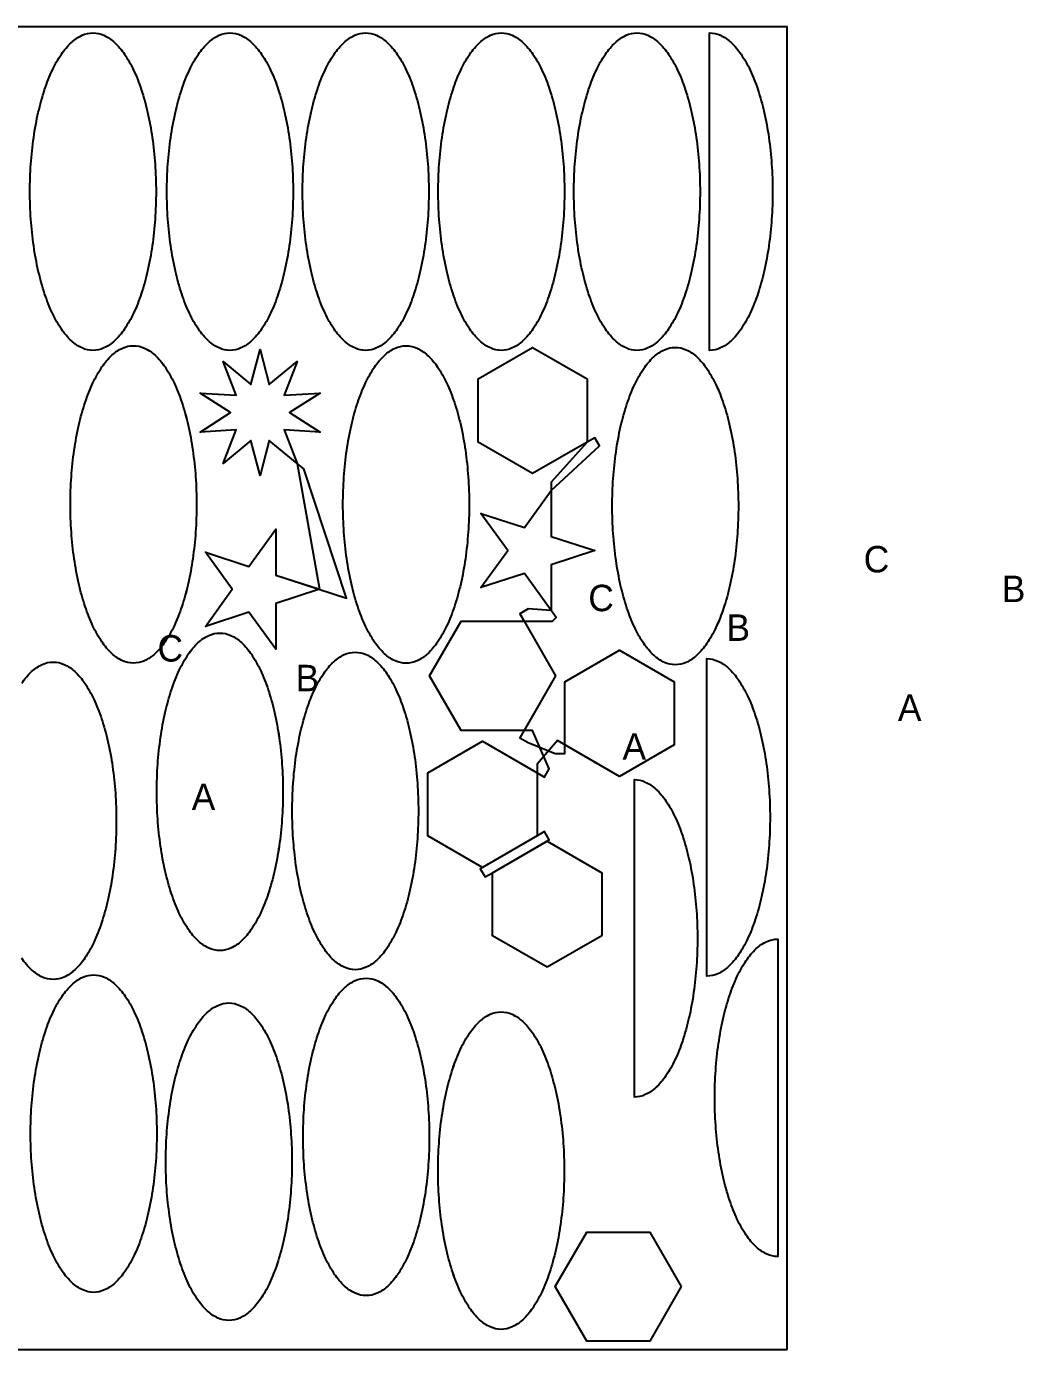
# Model space of a CAD drawing. Extents: x -245 to 3166, y 0 to 2208.
# Drawn here: x 1621 to 3166, y 0 to 2050 of the extents above; entities that cross this region are included whole.
import ezdxf

# ---------------------------------------------------------------- set-up
doc = ezdxf.new("R2010")
doc.units = 0
doc.header["$LTSCALE"] = 41
doc.styles.get("Standard").update_dxf_attribs({"font": 'txt', "height": 1})

msp = doc.modelspace()

# ---------------------------------------------------------------- linework, layer by layer
at = {"layer": 'BORDER_D0_T132.1_RK1_A0_W0_EM1'}
for points in [[(1821.96, 1794.06, -0.017435), (1820.48, 1751.35, -0.01836), (1816.07, 1709.94, -0.020393), (1808.87, 1671.09, -0.023968), (1799.09, 1635.97, -0.02994), (1787.05, 1605.66, -0.039879), (1773.09, 1581.07, -0.056346), (1757.65, 1562.95, -0.081333), (1741.19, 1551.86, -0.106579), (1724.22, 1548.12, -0.106578), (1707.25, 1551.86, -0.081333), (1690.79, 1562.95, -0.056346), (1675.35, 1581.07, -0.039879), (1661.4, 1605.66, -0.02994), (1649.35, 1635.97, -0.023968), (1639.58, 1671.09, -0.020393), (1632.38, 1709.94, -0.01836), (1627.97, 1751.35, -0.017435), (1626.48, 1794.06, -0.017435), (1627.97, 1836.77, -0.01836), (1632.38, 1878.18, -0.020393), (1639.58, 1917.03, -0.023968), (1649.35, 1952.15, -0.02994), (1661.4, 1982.46, -0.039878), (1675.35, 2007.05, -0.056346), (1690.79, 2025.17, -0.081333), (1707.25, 2036.26, -0.106579), (1724.22, 2040, -0.106579), (1741.19, 2036.26, -0.081333), (1757.65, 2025.17, -0.056346), (1773.09, 2007.05, -0.039878), (1787.05, 1982.46, -0.02994), (1799.09, 1952.15, -0.023968), (1808.87, 1917.03, -0.020393), (1816.07, 1878.18, -0.01836), (1820.48, 1836.77, -0.017435), (1821.96, 1794.06)], [(2032.82, 1751.35, -0.01836), (2028.41, 1709.94, -0.020393), (2021.21, 1671.09, -0.023968), (2011.44, 1635.97, -0.02994), (1999.39, 1605.66, -0.039879), (1985.43, 1581.07, -0.056346), (1969.99, 1562.95, -0.081333), (1953.54, 1551.86, -0.106579), (1936.56, 1548.12, -0.106578), (1919.59, 1551.86, -0.081333), (1903.14, 1562.95, -0.056346), (1887.69, 1581.07, -0.039879), (1873.74, 1605.66, -0.02994), (1861.69, 1635.97, -0.023968), (1851.92, 1671.09, -0.020393), (1844.72, 1709.94, -0.01836), (1840.31, 1751.35, -0.017435), (1838.82, 1794.06, -0.017435), (1840.31, 1836.77, -0.01836), (1844.72, 1878.18, -0.020393), (1851.92, 1917.03, -0.023968), (1861.69, 1952.15, -0.02994), (1873.74, 1982.46, -0.039878), (1887.69, 2007.05, -0.056346), (1903.14, 2025.17, -0.081333), (1919.59, 2036.26, -0.106579), (1936.56, 2040, -0.106579), (1953.54, 2036.26, -0.081333), (1969.99, 2025.17, -0.056346), (1985.43, 2007.05, -0.039878), (1999.39, 1982.46, -0.02994), (2011.44, 1952.15, -0.023968), (2021.21, 1917.03, -0.020393), (2028.41, 1878.18, -0.01836), (2032.82, 1836.77, -0.017435), (2034.3, 1794.06, -0.017435), (2032.82, 1751.35)], [(2243.03, 1751.35, -0.01836), (2238.63, 1709.94, -0.020393), (2231.43, 1671.09, -0.023968), (2221.65, 1635.97, -0.02994), (2209.61, 1605.66, -0.039879), (2195.65, 1581.07, -0.056346), (2180.21, 1562.95, -0.081333), (2163.75, 1551.86, -0.106578), (2146.78, 1548.12, -0.106578), (2129.81, 1551.86, -0.081333), (2113.35, 1562.95, -0.056347), (2097.91, 1581.07, -0.039878), (2083.95, 1605.66, -0.02994), (2071.91, 1635.97, -0.023968), (2062.14, 1671.09, -0.020393), (2054.93, 1709.94, -0.01836), (2050.52, 1751.35, -0.017435), (2049.04, 1794.06, -0.017435), (2050.52, 1836.77, -0.01836), (2054.93, 1878.18, -0.020393), (2062.14, 1917.03, -0.023968), (2071.91, 1952.15, -0.02994), (2083.95, 1982.46, -0.039878), (2097.91, 2007.05, -0.056347), (2113.35, 2025.17, -0.081333), (2129.81, 2036.26, -0.106579), (2146.78, 2040, -0.106579), (2163.75, 2036.26, -0.081333), (2180.21, 2025.17, -0.056346), (2195.65, 2007.05, -0.039878), (2209.61, 1982.46, -0.02994), (2221.65, 1952.15, -0.023968), (2231.43, 1917.03, -0.020393), (2238.63, 1878.18, -0.01836), (2243.03, 1836.77, -0.017435), (2244.52, 1794.06, -0.017435), (2243.03, 1751.35)], [(2453.23, 1751.35, -0.01836), (2448.82, 1709.94, -0.020393), (2441.62, 1671.09, -0.023968), (2431.85, 1635.97, -0.02994), (2419.8, 1605.66, -0.039878), (2405.85, 1581.07, -0.056346), (2390.41, 1562.95, -0.081333), (2373.95, 1551.86, -0.106578), (2356.98, 1548.12, -0.106578), (2340.01, 1551.86, -0.081333), (2323.55, 1562.95, -0.056346), (2308.11, 1581.07, -0.039878), (2294.15, 1605.66, -0.02994), (2282.11, 1635.97, -0.023968), (2272.33, 1671.09, -0.020393), (2265.13, 1709.94, -0.01836), (2260.72, 1751.35, -0.017435), (2259.24, 1794.06, -0.017435), (2260.72, 1836.77, -0.01836), (2265.13, 1878.18, -0.020393), (2272.33, 1917.03, -0.023968), (2282.11, 1952.15, -0.02994), (2294.15, 1982.46, -0.039878), (2308.11, 2007.05, -0.056346), (2323.55, 2025.17, -0.081333), (2340.01, 2036.26, -0.106579), (2356.98, 2040, -0.106579), (2373.95, 2036.26, -0.081333), (2390.41, 2025.17, -0.056347), (2405.85, 2007.05, -0.039878), (2419.8, 1982.46, -0.02994), (2431.85, 1952.15, -0.023968), (2441.62, 1917.03, -0.020393), (2448.82, 1878.18, -0.01836), (2453.23, 1836.77, -0.017435), (2454.72, 1794.06, -0.017435), (2453.23, 1751.35)], [(2616.02, 2007.05, -0.039878), (2629.98, 1982.46, -0.02994), (2642.03, 1952.15, -0.023968), (2651.8, 1917.03, -0.020393), (2659, 1878.18, -0.01836), (2663.41, 1836.77, -0.017435), (2664.89, 1794.06, -0.017435), (2663.41, 1751.35, -0.01836), (2659, 1709.94, -0.020393), (2651.8, 1671.09, -0.023968), (2642.03, 1635.97, -0.02994), (2629.98, 1605.66, -0.039879), (2616.02, 1581.07, -0.056346), (2600.58, 1562.95, -0.081333), (2584.13, 1551.86, -0.106578), (2567.15, 1548.12, -0.10658), (2550.18, 1551.86, -0.081332), (2533.73, 1562.95, -0.056347), (2518.28, 1581.07, -0.039879), (2504.33, 1605.66, -0.02994), (2492.28, 1635.97, -0.023968), (2482.51, 1671.09, -0.020393), (2475.31, 1709.94, -0.01836), (2470.9, 1751.35, -0.017435), (2469.41, 1794.06, -0.017435), (2470.9, 1836.77, -0.01836), (2475.31, 1878.18, -0.020393), (2482.51, 1917.03, -0.023968), (2492.28, 1952.15, -0.02994), (2504.33, 1982.46, -0.039878), (2518.28, 2007.05, -0.056347), (2533.73, 2025.17, -0.081332), (2550.18, 2036.26, -0.10658), (2567.15, 2040, -0.106579), (2584.13, 2036.26, -0.081333), (2600.58, 2025.17, -0.056346), (2616.02, 2007.05)], [(2679.58, 1548.12), (2679.58, 2040, -0.106579), (2696.55, 2036.26, -0.081333), (2713.01, 2025.17, -0.056346), (2728.45, 2007.05, -0.039878), (2742.41, 1982.46, -0.02994), (2754.46, 1952.15, -0.023968), (2764.23, 1917.03, -0.020393), (2771.43, 1878.18, -0.01836), (2775.84, 1836.77, -0.017435), (2777.32, 1794.06, -0.017435), (2775.84, 1751.35, -0.01836), (2771.43, 1709.94, -0.020393), (2764.23, 1671.09, -0.023968), (2754.46, 1635.97, -0.02994), (2742.41, 1605.66, -0.039879), (2728.45, 1581.07, -0.056346), (2713.01, 1562.95, -0.081333), (2696.55, 1551.86, -0.106578), (2679.58, 1548.12)], [(1695.17, 1393.55, -0.020393), (1702.37, 1432.4, -0.023968), (1712.14, 1467.52, -0.02994), (1724.19, 1497.83, -0.039878), (1738.14, 1522.42, -0.056346), (1753.58, 1540.54, -0.081333), (1770.04, 1551.64, -0.10658), (1787.01, 1555.37, -0.106579), (1803.99, 1551.64, -0.081333), (1820.44, 1540.54, -0.056347), (1835.88, 1522.42, -0.039878), (1849.84, 1497.83, -0.02994), (1861.89, 1467.52, -0.023968), (1871.66, 1432.4, -0.020393), (1878.86, 1393.55, -0.01836), (1883.27, 1352.14, -0.017435), (1884.75, 1309.43, -0.017435), (1883.27, 1266.73, -0.01836), (1878.86, 1225.32, -0.020393), (1871.66, 1186.46, -0.023968), (1861.89, 1151.35, -0.02994), (1849.84, 1121.03, -0.039878), (1835.88, 1096.44, -0.056347), (1820.44, 1078.32, -0.081333), (1803.99, 1067.23, -0.106578), (1787.01, 1063.49, -0.106579), (1770.04, 1067.23, -0.081333), (1753.58, 1078.32, -0.056346), (1738.14, 1096.44, -0.039878), (1724.19, 1121.03, -0.02994), (1712.14, 1151.35, -0.023968), (1702.37, 1186.46, -0.020393), (1695.17, 1225.32, -0.01836), (1690.76, 1266.73, -0.017435), (1689.27, 1309.43, -0.017435), (1690.76, 1352.14, -0.01836), (1695.17, 1393.55)], [(2272.2, 1497.65, -0.02994), (2284.25, 1467.33, -0.023968), (2294.02, 1432.22, -0.020393), (2301.22, 1393.36, -0.01836), (2305.63, 1351.95, -0.017435), (2307.11, 1309.25, -0.017435), (2305.63, 1266.54, -0.01836), (2301.22, 1225.13, -0.020393), (2294.02, 1186.28, -0.023968), (2284.25, 1151.16, -0.02994), (2272.2, 1120.84, -0.039878), (2258.24, 1096.26, -0.056346), (2242.8, 1078.14, -0.081333), (2226.35, 1067.04, -0.106578), (2209.37, 1063.31, -0.106578), (2192.4, 1067.04, -0.081333), (2175.95, 1078.14, -0.056347), (2160.5, 1096.26, -0.039878), (2146.55, 1120.84, -0.02994), (2134.5, 1151.16, -0.023968), (2124.73, 1186.28, -0.020393), (2117.53, 1225.13, -0.01836), (2113.12, 1266.54, -0.017435), (2111.63, 1309.25, -0.017435), (2113.12, 1351.95, -0.01836), (2117.53, 1393.36, -0.020393), (2124.73, 1432.22, -0.023968), (2134.5, 1467.33, -0.02994), (2146.55, 1497.65, -0.039878), (2160.5, 1522.24, -0.056347), (2175.95, 1540.35, -0.081333), (2192.4, 1551.45, -0.106579), (2209.37, 1555.19, -0.106579), (2226.35, 1551.45, -0.081333), (2242.8, 1540.35, -0.056346), (2258.24, 1522.24, -0.039878), (2272.2, 1497.65)], [(2563.71, 1118.49, -0.02994), (2551.66, 1148.8, -0.023968), (2541.89, 1183.92, -0.020393), (2534.69, 1222.77, -0.01836), (2530.28, 1264.18, -0.017435), (2528.79, 1306.89, -0.017435), (2530.28, 1349.59, -0.01836), (2534.69, 1391, -0.020393), (2541.89, 1429.86, -0.023968), (2551.66, 1464.97, -0.02994), (2563.71, 1495.29, -0.039879), (2577.66, 1519.88, -0.056346), (2593.1, 1538, -0.081333), (2609.56, 1549.09, -0.106578), (2626.53, 1552.83, -0.10658), (2643.51, 1549.09, -0.081332), (2659.96, 1538, -0.056347), (2675.4, 1519.88, -0.039879), (2689.36, 1495.29, -0.029939), (2701.41, 1464.97, -0.023968), (2711.18, 1429.86, -0.020393), (2718.38, 1391, -0.01836), (2722.79, 1349.59, -0.017435), (2724.27, 1306.89, -0.017435), (2722.79, 1264.18, -0.01836), (2718.38, 1222.77, -0.020393), (2711.18, 1183.92, -0.023968), (2701.41, 1148.8, -0.02994), (2689.36, 1118.49, -0.039879), (2675.4, 1093.9, -0.056347), (2659.96, 1075.78, -0.081332), (2643.51, 1064.68, -0.10658), (2626.53, 1060.95, -0.106579), (2609.56, 1064.68, -0.081333), (2593.1, 1075.78, -0.056346), (2577.66, 1093.9, -0.039879), (2563.71, 1118.49)], [(2017.11, 906.93, -0.017435), (2018.59, 864.22, -0.017435), (2017.11, 821.52, -0.01836), (2012.7, 780.11, -0.020393), (2005.5, 741.25, -0.023968), (1995.72, 706.14, -0.02994), (1983.68, 675.82, -0.039878), (1969.72, 651.23, -0.056346), (1954.28, 633.11, -0.081333), (1937.82, 622.02, -0.106579), (1920.85, 618.28, -0.106579), (1903.88, 622.02, -0.081333), (1887.42, 633.11, -0.056346), (1871.98, 651.23, -0.039878), (1858.03, 675.82, -0.02994), (1845.98, 706.14, -0.023968), (1836.21, 741.25, -0.020393), (1829.01, 780.11, -0.01836), (1824.6, 821.52, -0.017435), (1823.11, 864.22, -0.017435), (1824.6, 906.93, -0.01836), (1829.01, 948.34, -0.020393), (1836.21, 987.19, -0.023968), (1845.98, 1022.31, -0.02994), (1858.03, 1052.62, -0.039878), (1871.98, 1077.21, -0.056346), (1887.42, 1095.33, -0.081333), (1903.88, 1106.43, -0.106579), (1920.85, 1110.16, -0.106578), (1937.82, 1106.43, -0.081333), (1954.28, 1095.33, -0.056346), (1969.72, 1077.21, -0.039878), (1983.68, 1052.62, -0.02994), (1995.72, 1022.31, -0.023968), (2005.5, 987.19, -0.020393), (2012.7, 948.34, -0.01836), (2017.11, 906.93)], [(2067.85, 1022.92, -0.039878), (2081.81, 1047.51, -0.056346), (2097.25, 1065.63, -0.081333), (2113.71, 1076.73, -0.106578), (2130.68, 1080.46, -0.10658), (2147.65, 1076.73, -0.081332), (2164.11, 1065.63, -0.056347), (2179.55, 1047.51, -0.039878), (2193.51, 1022.92, -0.02994), (2205.55, 992.61, -0.023968), (2215.32, 957.49, -0.020393), (2222.53, 918.64, -0.01836), (2226.94, 877.23, -0.017435), (2228.42, 834.52, -0.017435), (2226.94, 791.82, -0.01836), (2222.53, 750.41, -0.020393), (2215.32, 711.55, -0.023968), (2205.55, 676.44, -0.029939), (2193.51, 646.12, -0.039878), (2179.55, 621.53, -0.056347), (2164.11, 603.41, -0.081332), (2147.65, 592.32, -0.10658), (2130.68, 588.58, -0.106579), (2113.71, 592.32, -0.081333), (2097.25, 603.41, -0.056346), (2081.81, 621.53, -0.039878), (2067.85, 646.12, -0.02994), (2055.81, 676.44, -0.023968), (2046.04, 711.55, -0.020393), (2038.83, 750.41, -0.01836), (2034.43, 791.82, -0.017435), (2032.94, 834.52, -0.017435), (2034.43, 877.23, -0.01836), (2038.83, 918.64, -0.020393), (2046.04, 957.49, -0.023968), (2055.81, 992.61, -0.02994), (2067.85, 1022.92)], [(2675.62, 578.57), (2675.62, 1070.45, -0.106579), (2692.59, 1066.71, -0.081333), (2709.04, 1055.61, -0.056347), (2724.49, 1037.5, -0.039878), (2738.44, 1012.91, -0.02994), (2750.49, 982.59, -0.023968), (2760.26, 947.48, -0.020393), (2767.46, 908.62, -0.01836), (2771.87, 867.21, -0.017435), (2773.36, 824.51, -0.017435), (2771.87, 781.8, -0.01836), (2767.46, 740.39, -0.020393), (2760.26, 701.54, -0.023968), (2750.49, 666.42, -0.02994), (2738.44, 636.1, -0.039878), (2724.49, 611.52, -0.056347), (2709.04, 593.4, -0.081333), (2692.59, 582.3, -0.106579), (2675.62, 578.57)], [(2563.13, 391.19), (2563.13, 883.07, -0.106579), (2580.1, 879.33, -0.081333), (2596.55, 868.24, -0.056347), (2612, 850.12, -0.039878), (2625.95, 825.53, -0.02994), (2638, 795.22, -0.023968), (2647.77, 760.1, -0.020393), (2654.97, 721.25, -0.01836), (2659.38, 679.84, -0.017435), (2660.87, 637.13, -0.017435), (2659.38, 594.42, -0.01836), (2654.97, 553.01, -0.020393), (2647.77, 514.16, -0.023968), (2638, 479.04, -0.02994), (2625.95, 448.73, -0.039878), (2612, 424.14, -0.056347), (2596.55, 406.02, -0.081333), (2580.1, 394.93, -0.106579), (2563.13, 391.19)], [(2710.53, 548.14, -0.02994), (2722.57, 578.45, -0.039878), (2736.53, 603.04, -0.056346), (2751.97, 621.16, -0.081333), (2768.43, 632.25, -0.106578), (2785.4, 635.99), (2785.4, 144.11, -0.106579), (2768.43, 147.85, -0.081333), (2751.97, 158.94, -0.056346), (2736.53, 177.06, -0.039878), (2722.57, 201.65, -0.029939), (2710.53, 231.96, -0.023968), (2700.75, 267.08, -0.020393), (2693.55, 305.93, -0.01836), (2689.15, 347.34, -0.017435), (2687.66, 390.05, -0.017435), (2689.15, 432.76, -0.01836), (2693.55, 474.17, -0.020393), (2700.75, 513.02, -0.023968), (2710.53, 548.14)], [(1725.31, 580.5, -0.106579), (1742.28, 576.76, -0.081333), (1758.73, 565.66, -0.056347), (1774.18, 547.55, -0.039878), (1788.13, 522.96, -0.02994), (1800.18, 492.64, -0.023968), (1809.95, 457.53, -0.020393), (1817.15, 418.67, -0.01836), (1821.56, 377.26, -0.017435), (1823.05, 334.56, -0.017435), (1821.56, 291.85, -0.01836), (1817.15, 250.44, -0.020393), (1809.95, 211.59, -0.023968), (1800.18, 176.47, -0.02994), (1788.13, 146.16, -0.039878), (1774.18, 121.57, -0.056346), (1758.73, 103.45, -0.081333), (1742.28, 92.35, -0.106579), (1725.31, 88.62, -0.106579), (1708.33, 92.35, -0.081333), (1691.88, 103.45, -0.056346), (1676.44, 121.57, -0.039878), (1662.48, 146.16, -0.02994), (1650.43, 176.47, -0.023968), (1640.66, 211.59, -0.020393), (1633.46, 250.44, -0.01836), (1629.05, 291.85, -0.017435), (1627.57, 334.56, -0.017435), (1629.05, 377.26, -0.01836), (1633.46, 418.67, -0.020393), (1640.66, 457.53, -0.023968), (1650.43, 492.64, -0.02994), (1662.48, 522.96, -0.039878), (1676.44, 547.55, -0.056346), (1691.88, 565.66, -0.081333), (1708.33, 576.76, -0.106579), (1725.31, 580.5)], [(2062.95, 206.46, -0.020393), (2055.75, 245.32, -0.01836), (2051.34, 286.73, -0.017435), (2049.86, 329.43, -0.017435), (2051.34, 372.14, -0.01836), (2055.75, 413.55, -0.020393), (2062.95, 452.4, -0.023968), (2072.73, 487.52, -0.029939), (2084.77, 517.84, -0.039878), (2098.73, 542.42, -0.056346), (2114.17, 560.54, -0.081333), (2130.63, 571.64, -0.10658), (2147.6, 575.37, -0.106578), (2164.57, 571.64, -0.081333), (2181.03, 560.54, -0.056346), (2196.47, 542.42, -0.039878), (2210.43, 517.84, -0.02994), (2222.47, 487.52, -0.023968), (2232.24, 452.4, -0.020393), (2239.45, 413.55, -0.01836), (2243.85, 372.14, -0.017435), (2245.34, 329.43, -0.017435), (2243.85, 286.73, -0.01836), (2239.45, 245.32, -0.020393), (2232.24, 206.46, -0.023968), (2222.47, 171.35, -0.02994), (2210.43, 141.03, -0.039878), (2196.47, 116.44, -0.056346), (2181.03, 98.33, -0.081333), (2164.57, 87.23, -0.106579), (2147.6, 83.49, -0.10658), (2130.63, 87.23, -0.081333), (2114.17, 98.33, -0.056346), (2098.73, 116.44, -0.039878), (2084.77, 141.03, -0.02994), (2072.73, 171.35, -0.023968), (2062.95, 206.46)], [(1838.56, 248.33, -0.017435), (1837.07, 291.04, -0.017435), (1838.56, 333.75, -0.01836), (1842.96, 375.16, -0.020393), (1850.17, 414.01, -0.023968), (1859.94, 449.13, -0.02994), (1871.98, 479.44, -0.039878), (1885.94, 504.03, -0.056347), (1901.38, 522.15, -0.081333), (1917.84, 533.24, -0.106579), (1934.81, 536.98, -0.106579), (1951.78, 533.24, -0.081333), (1968.24, 522.15, -0.056346), (1983.68, 504.03, -0.039878), (1997.64, 479.44, -0.02994), (2009.68, 449.13, -0.023968), (2019.45, 414.01, -0.020393), (2026.66, 375.16, -0.01836), (2031.06, 333.75, -0.017435), (2032.55, 291.04, -0.017435), (2031.06, 248.33, -0.01836), (2026.66, 206.92, -0.020393), (2019.45, 168.07, -0.023968), (2009.68, 132.95, -0.02994), (1997.64, 102.64, -0.039878), (1983.68, 78.05, -0.056346), (1968.24, 59.93, -0.081333), (1951.78, 48.84, -0.106579), (1934.81, 45.1, -0.106579), (1917.84, 48.84, -0.081333), (1901.38, 59.93, -0.056347), (1885.94, 78.05, -0.039878), (1871.98, 102.64, -0.02994), (1859.94, 132.95, -0.023968), (1850.17, 168.07, -0.020393), (1842.96, 206.92, -0.01836), (1838.56, 248.33)], [(2260.44, 234.52, -0.017435), (2258.96, 277.22, -0.017435), (2260.44, 319.93, -0.01836), (2264.85, 361.34, -0.020393), (2272.05, 400.19, -0.023968), (2281.82, 435.31, -0.02994), (2293.87, 465.63, -0.039878), (2307.83, 490.21, -0.056347), (2323.27, 508.33, -0.081333), (2339.73, 519.43, -0.106579), (2356.7, 523.16, -0.106579), (2373.67, 519.43, -0.081333), (2390.13, 508.33, -0.056347), (2405.57, 490.21, -0.039878), (2419.52, 465.63, -0.02994), (2431.57, 435.31, -0.023968), (2441.34, 400.19, -0.020393), (2448.54, 361.34, -0.01836), (2452.95, 319.93, -0.017435), (2454.44, 277.22, -0.017435), (2452.95, 234.52, -0.01836), (2448.54, 193.11, -0.020393), (2441.34, 154.25, -0.023968), (2431.57, 119.14, -0.02994), (2419.52, 88.82, -0.039878), (2405.57, 64.23, -0.056347), (2390.13, 46.12, -0.081333), (2373.67, 35.02, -0.106579), (2356.7, 31.28, -0.106579), (2339.73, 35.02, -0.081333), (2323.27, 46.12, -0.056347), (2307.83, 64.23, -0.039878), (2293.87, 88.82, -0.02994), (2281.82, 119.14, -0.023968), (2272.05, 154.25, -0.020393), (2264.85, 193.11, -0.01836), (2260.44, 234.52)]]:
    msp.add_lwpolyline(points, format="xyb", close=True, dxfattribs=at)
for points in [[(2007.68, 1084.99), (1965.94, 1142.44), (1898.41, 1120.5), (1940.15, 1177.95), (1898.41, 1235.4), (1965.94, 1213.45), (2007.68, 1270.91), (2007.68, 1199.89), (2117.16, 1164.32), (2050.87, 1364.34), (2040.64, 1372.73), (1997.35, 1408.24), (1983.19, 1354.06), (1969.04, 1408.24), (1925.74, 1372.73), (1946.14, 1424.88), (1890.24, 1421.6), (1937.39, 1451.8), (1890.24, 1482.01), (1946.14, 1478.72), (1925.74, 1530.88), (1969.04, 1495.36), (1983.19, 1549.54), (1997.35, 1495.36), (2040.64, 1530.88), (2020.25, 1478.72), (2076.15, 1482.01), (2028.99, 1451.8), (2076.15, 1421.6)], [(2320.88, 1503.87), (2405.53, 1552.74), (2490.17, 1503.87), (2490.17, 1406.13), (2434.41, 1344.18), (2434.41, 1259.94), (2501.94, 1237.99), (2434.41, 1216.05), (2434.41, 1145.04), (2398.41, 1147.48), (2385.68, 1140.13), (2392.29, 1128.67), (2441.16, 1044.03), (2385.68, 947.92), (2398.41, 940.57), (2440.62, 923.58), (2455.32, 923.58), (2455.32, 1034.55), (2539.97, 1083.42), (2624.61, 1034.55), (2624.61, 936.81), (2539.97, 887.94), (2443.87, 943.43), (2412.41, 906.77), (2412.41, 795.8), (2324.41, 744.99), (2331.76, 732.26), (2343.22, 738.87), (2427.86, 787.74), (2512.5, 738.87), (2512.5, 641.13), (2427.86, 592.26)], [(2427.86, 592.26), (2343.22, 641.13), (2343.22, 738.87), (2431.22, 789.68), (2423.87, 802.41), (2412.41, 795.8), (2327.76, 746.93), (2243.12, 795.8), (2243.12, 893.54), (2327.76, 942.41), (2412.41, 893.54), (2423.87, 886.92), (2431.22, 899.65), (2405.52, 959.38), (2294.55, 959.38), (2245.68, 1044.03), (2294.55, 1128.67), (2436.39, 1128.67), (2442.18, 1134.34), (2434.41, 1145.04), (2392.67, 1202.49), (2325.13, 1180.55), (2366.87, 1237.99), (2325.13, 1295.44), (2392.67, 1273.5), (2434.41, 1330.95), (2508.98, 1400.01), (2501.63, 1412.74), (2490.17, 1406.13), (2405.53, 1357.26), (2320.88, 1406.13), (2320.88, 1503.87)], [(2076.15, 1421.6), (2020.25, 1424.88), (2040.64, 1372.73), (2075.22, 1177.95), (2007.68, 1156.01), (2007.68, 1084.99)], [(2635.87, 97.47), (2587, 12.82), (2489.26, 12.82), (2440.39, 97.47), (2489.26, 182.11)], [(2489.26, 182.11), (2587, 182.11), (2635.87, 97.47)]]:
    msp.add_lwpolyline(points, dxfattribs=at)
msp.add_lwpolyline([(1613.8, 1032.3, -0.056346), (1629.24, 1050.42, -0.081333), (1645.69, 1061.52, -0.106579), (1662.67, 1065.25, -0.106579), (1679.64, 1061.52, -0.081333), (1696.1, 1050.42, -0.056346), (1711.54, 1032.3, -0.039878), (1725.49, 1007.71, -0.02994), (1737.54, 977.4, -0.023968), (1747.31, 942.28, -0.020393), (1754.51, 903.43, -0.01836), (1758.92, 862.02, -0.017435), (1760.41, 819.31), (1760.41, 819.31, -0.017435), (1758.92, 776.6, -0.01836), (1754.51, 735.2, -0.020393), (1747.31, 696.34, -0.023968), (1737.54, 661.22, -0.02994), (1725.49, 630.91, -0.039878), (1711.54, 606.32, -0.056346), (1696.1, 588.2, -0.081332), (1679.64, 577.11, -0.106579), (1662.67, 573.37, -0.106579), (1645.69, 577.11, -0.081332), (1629.24, 588.2, -0.056346), (1613.8, 606.32, -0.039878)], format="xyb", dxfattribs=at)
at = {"layer": 'BORDER_D0_T132_RK1_A0_W0_EM1_RI1_ID0001'}
msp.add_lwpolyline([(1983.2, 1354.07), (1969.04, 1408.24), (1925.75, 1372.74), (1946.14, 1424.88), (1890.24, 1421.6), (1937.4, 1451.81), (1890.24, 1482), (1946.14, 1478.73), (1925.75, 1530.87), (1969.04, 1495.36), (1983.2, 1549.55), (1997.35, 1495.36), (2040.65, 1530.87), (2020.25, 1478.73), (2076.15, 1482), (2029, 1451.81), (2076.15, 1421.6), (2020.25, 1424.88), (2040.65, 1372.74), (1997.35, 1408.24), (1983.2, 1354.07)], close=True, dxfattribs=at)
at = {"layer": 'BORDER_D0_T132_RK1_A0_W0_EM1_RI1_ID0007'}
for points in [[(2501.94, 1238), (2434.41, 1216.05), (2434.41, 1145.04), (2392.67, 1202.49), (2325.13, 1180.55), (2366.87, 1238), (2325.13, 1295.45), (2392.67, 1273.5), (2434.41, 1330.95), (2434.41, 1259.94), (2501.94, 1238)], [(2075.22, 1177.95), (2007.69, 1156), (2007.69, 1084.99), (1965.95, 1142.44), (1898.41, 1120.5), (1940.15, 1177.95), (1898.41, 1235.4), (1965.95, 1213.45), (2007.69, 1270.9), (2007.69, 1199.89), (2075.22, 1177.95)]]:
    msp.add_lwpolyline(points, close=True, dxfattribs=at)
at = {"layer": 'BORDER_D0_T132_RK1_A0_W0_EM1_RI1_ID0018'}
for points in [[(1724.22, 2040, -0.106572), (1741.19, 2036.26, -0.08133), (1757.65, 2025.17, -0.056348), (1773.09, 2007.05, -0.039883), (1787.05, 1982.46, -0.029934), (1799.09, 1952.15, -0.02397), (1808.86, 1917.03, -0.020392), (1816.07, 1878.18, -0.01836), (1820.47, 1836.77, -0.017437), (1821.96, 1794.06, -0.017437), (1820.47, 1751.35, -0.01836), (1816.07, 1709.94, -0.020392), (1808.86, 1671.09, -0.02397), (1799.09, 1635.97, -0.029934), (1787.05, 1605.66, -0.039883), (1773.09, 1581.07, -0.056348), (1757.65, 1562.95, -0.08133), (1741.19, 1551.86, -0.106572), (1724.22, 1548.12, -0.106572), (1707.25, 1551.86, -0.081329), (1690.79, 1562.95, -0.056349), (1675.35, 1581.07, -0.039882), (1661.39, 1605.66, -0.029934), (1649.35, 1635.97, -0.02397), (1639.58, 1671.09, -0.020392), (1632.37, 1709.94, -0.01836), (1627.97, 1751.35, -0.017437), (1626.48, 1794.06, -0.017436), (1627.97, 1836.77, -0.01836), (1632.37, 1878.18, -0.020392), (1639.58, 1917.03, -0.02397), (1649.35, 1952.15, -0.029934), (1661.39, 1982.46, -0.039882), (1675.35, 2007.05, -0.056348), (1690.79, 2025.17, -0.081329), (1707.25, 2036.26, -0.106572), (1724.22, 2040)], [(1936.56, 2040, -0.106572), (1953.53, 2036.26, -0.08133), (1969.99, 2025.17, -0.056348), (1985.43, 2007.05, -0.039882), (1999.39, 1982.46, -0.029934), (2011.43, 1952.15, -0.02397), (2021.2, 1917.03, -0.020392), (2028.41, 1878.18, -0.01836), (2032.81, 1836.77, -0.017437), (2034.3, 1794.06, -0.017437), (2032.81, 1751.35, -0.01836), (2028.41, 1709.94, -0.020392), (2021.2, 1671.09, -0.02397), (2011.43, 1635.97, -0.029934), (1999.39, 1605.66, -0.039882), (1985.43, 1581.07, -0.056348), (1969.99, 1562.95, -0.08133), (1953.53, 1551.86, -0.106572), (1936.56, 1548.12, -0.106572), (1919.59, 1551.86, -0.08133), (1903.13, 1562.95, -0.056348), (1887.69, 1581.07, -0.039882), (1873.73, 1605.66, -0.029934), (1861.69, 1635.97, -0.02397), (1851.92, 1671.09, -0.020392), (1844.71, 1709.94, -0.01836), (1840.31, 1751.35, -0.017437), (1838.82, 1794.06, -0.017436), (1840.31, 1836.77, -0.01836), (1844.71, 1878.18, -0.020392), (1851.92, 1917.03, -0.02397), (1861.69, 1952.15, -0.029934), (1873.73, 1982.46, -0.039882), (1887.69, 2007.05, -0.056348), (1903.13, 2025.17, -0.08133), (1919.59, 2036.26, -0.106572), (1936.56, 2040)], [(2146.78, 2040, -0.106572), (2163.75, 2036.26, -0.081329), (2180.21, 2025.17, -0.056349), (2195.65, 2007.05, -0.039882), (2209.61, 1982.46, -0.029934), (2221.65, 1952.15, -0.02397), (2231.42, 1917.03, -0.020392), (2238.63, 1878.18, -0.01836), (2243.03, 1836.77, -0.017437), (2244.52, 1794.06, -0.017437), (2243.03, 1751.35, -0.01836), (2238.63, 1709.94, -0.020392), (2231.42, 1671.09, -0.02397), (2221.65, 1635.97, -0.029934), (2209.61, 1605.66, -0.039882), (2195.65, 1581.07, -0.056349), (2180.21, 1562.95, -0.081329), (2163.75, 1551.86, -0.106572), (2146.78, 1548.12, -0.106572), (2129.81, 1551.86, -0.081329), (2113.35, 1562.95, -0.056348), (2097.91, 1581.07, -0.039883), (2083.95, 1605.66, -0.029934), (2071.91, 1635.97, -0.02397), (2062.14, 1671.09, -0.020392), (2054.93, 1709.94, -0.01836), (2050.53, 1751.35, -0.017437), (2049.04, 1794.06, -0.017436), (2050.53, 1836.77, -0.01836), (2054.93, 1878.18, -0.020392), (2062.14, 1917.03, -0.02397), (2071.91, 1952.15, -0.029934), (2083.95, 1982.46, -0.039883), (2097.91, 2007.05, -0.056348), (2113.35, 2025.17, -0.081329), (2129.81, 2036.26, -0.106572), (2146.78, 2040)], [(2356.98, 2040, -0.106572), (2373.95, 2036.26, -0.081329), (2390.41, 2025.17, -0.056348), (2405.85, 2007.05, -0.039882), (2419.81, 1982.46, -0.029934), (2431.85, 1952.15, -0.02397), (2441.62, 1917.03, -0.020392), (2448.83, 1878.18, -0.01836), (2453.23, 1836.77, -0.017437), (2454.72, 1794.06, -0.017437), (2453.23, 1751.35, -0.01836), (2448.83, 1709.94, -0.020392), (2441.62, 1671.09, -0.02397), (2431.85, 1635.97, -0.029934), (2419.81, 1605.66, -0.039882), (2405.85, 1581.07, -0.056349), (2390.41, 1562.95, -0.081329), (2373.95, 1551.86, -0.106572), (2356.98, 1548.12, -0.106572), (2340.01, 1551.86, -0.081329), (2323.55, 1562.95, -0.056348), (2308.11, 1581.07, -0.039883), (2294.15, 1605.66, -0.029934), (2282.11, 1635.97, -0.02397), (2272.34, 1671.09, -0.020392), (2265.13, 1709.94, -0.01836), (2260.73, 1751.35, -0.017437), (2259.24, 1794.06, -0.017436), (2260.73, 1836.77, -0.01836), (2265.13, 1878.18, -0.020392), (2272.34, 1917.03, -0.02397), (2282.11, 1952.15, -0.029934), (2294.15, 1982.46, -0.039883), (2308.11, 2007.05, -0.056348), (2323.55, 2025.17, -0.081329), (2340.01, 2036.26, -0.106572), (2356.98, 2040)], [(2567.15, 2040, -0.106572), (2584.12, 2036.26, -0.081329), (2600.58, 2025.17, -0.056348), (2616.02, 2007.05, -0.039882), (2629.98, 1982.46, -0.029934), (2642.02, 1952.15, -0.02397), (2651.79, 1917.03, -0.020392), (2659, 1878.18, -0.01836), (2663.4, 1836.77, -0.017437), (2664.89, 1794.06, -0.017437), (2663.4, 1751.35, -0.01836), (2659, 1709.94, -0.020392), (2651.79, 1671.09, -0.02397), (2642.02, 1635.97, -0.029934), (2629.98, 1605.66, -0.039882), (2616.02, 1581.07, -0.056349), (2600.58, 1562.95, -0.081329), (2584.12, 1551.86, -0.106572), (2567.15, 1548.12, -0.106572), (2550.18, 1551.86, -0.081329), (2533.72, 1562.95, -0.056348), (2518.28, 1581.07, -0.039883), (2504.32, 1605.66, -0.029934), (2492.28, 1635.97, -0.02397), (2482.51, 1671.09, -0.020392), (2475.3, 1709.94, -0.01836), (2470.9, 1751.35, -0.017437), (2469.41, 1794.06, -0.017436), (2470.9, 1836.77, -0.01836), (2475.3, 1878.18, -0.020392), (2482.51, 1917.03, -0.02397), (2492.28, 1952.15, -0.029934), (2504.32, 1982.46, -0.039883), (2518.28, 2007.05, -0.056348), (2533.72, 2025.17, -0.081329), (2550.18, 2036.26, -0.106572), (2567.15, 2040)], [(1787.01, 1555.37, -0.106572), (1803.98, 1551.63, -0.081329), (1820.44, 1540.54, -0.056349), (1835.88, 1522.42, -0.039882), (1849.84, 1497.83, -0.029934), (1861.88, 1467.52, -0.02397), (1871.65, 1432.4, -0.020392), (1878.86, 1393.55, -0.01836), (1883.26, 1352.14, -0.017437), (1884.75, 1309.43, -0.017437), (1883.26, 1266.72, -0.01836), (1878.86, 1225.31, -0.020392), (1871.65, 1186.46, -0.02397), (1861.88, 1151.34, -0.029934), (1849.84, 1121.03, -0.039883), (1835.88, 1096.44, -0.056348), (1820.44, 1078.32, -0.08133), (1803.98, 1067.23, -0.106572), (1787.01, 1063.49, -0.106572), (1770.04, 1067.23, -0.081329), (1753.58, 1078.32, -0.056349), (1738.14, 1096.44, -0.039882), (1724.18, 1121.03, -0.029934), (1712.14, 1151.34, -0.02397), (1702.37, 1186.46, -0.020392), (1695.16, 1225.31, -0.01836), (1690.76, 1266.72, -0.017436), (1689.27, 1309.43, -0.017437), (1690.76, 1352.14, -0.01836), (1695.16, 1393.55, -0.020392), (1702.37, 1432.4, -0.02397), (1712.14, 1467.52, -0.029934), (1724.18, 1497.83, -0.039882), (1738.14, 1522.42, -0.056349), (1753.58, 1540.54, -0.081329), (1770.04, 1551.63, -0.106572), (1787.01, 1555.37)], [(2209.37, 1555.19, -0.106572), (2226.34, 1551.45, -0.081329), (2242.8, 1540.36, -0.056349), (2258.24, 1522.24, -0.039882), (2272.2, 1497.65, -0.029934), (2284.24, 1467.34, -0.02397), (2294.01, 1432.22, -0.020392), (2301.22, 1393.37, -0.01836), (2305.62, 1351.96, -0.017437), (2307.11, 1309.25, -0.017437), (2305.62, 1266.54, -0.01836), (2301.22, 1225.13, -0.020392), (2294.01, 1186.28, -0.02397), (2284.24, 1151.16, -0.029934), (2272.2, 1120.85, -0.039882), (2258.24, 1096.26, -0.056349), (2242.8, 1078.14, -0.081329), (2226.34, 1067.05, -0.106572), (2209.37, 1063.31, -0.106572), (2192.4, 1067.05, -0.081329), (2175.94, 1078.14, -0.056348), (2160.5, 1096.26, -0.039883), (2146.54, 1120.85, -0.029934), (2134.5, 1151.16, -0.02397), (2124.73, 1186.28, -0.020392), (2117.52, 1225.13, -0.01836), (2113.12, 1266.54, -0.017436), (2111.63, 1309.25, -0.017437), (2113.12, 1351.96, -0.01836), (2117.52, 1393.37, -0.020392), (2124.73, 1432.22, -0.02397), (2134.5, 1467.34, -0.029934), (2146.54, 1497.65, -0.039882), (2160.5, 1522.24, -0.056349), (2175.94, 1540.36, -0.081329), (2192.4, 1551.45, -0.106572), (2209.37, 1555.19)], [(2626.53, 1552.83, -0.106572), (2643.5, 1549.09, -0.081329), (2659.96, 1538, -0.056349), (2675.4, 1519.88, -0.039882), (2689.36, 1495.29, -0.029934), (2701.4, 1464.98, -0.02397), (2711.17, 1429.86, -0.020392), (2718.38, 1391.01, -0.01836), (2722.78, 1349.6, -0.017437), (2724.27, 1306.89, -0.017437), (2722.78, 1264.18, -0.01836), (2718.38, 1222.77, -0.020392), (2711.17, 1183.92, -0.02397), (2701.4, 1148.8, -0.029934), (2689.36, 1118.49, -0.039882), (2675.4, 1093.9, -0.056349), (2659.96, 1075.78, -0.081329), (2643.5, 1064.69, -0.106572), (2626.53, 1060.95, -0.106572), (2609.56, 1064.69, -0.081329), (2593.1, 1075.78, -0.056348), (2577.66, 1093.9, -0.039883), (2563.7, 1118.49, -0.029934), (2551.66, 1148.8, -0.02397), (2541.89, 1183.92, -0.020392), (2534.68, 1222.77, -0.01836), (2530.28, 1264.18, -0.017436), (2528.79, 1306.89, -0.017437), (2530.28, 1349.6, -0.01836), (2534.68, 1391.01, -0.020392), (2541.89, 1429.86, -0.02397), (2551.66, 1464.98, -0.029934), (2563.7, 1495.29, -0.039882), (2577.66, 1519.88, -0.056349), (2593.1, 1538, -0.081329), (2609.56, 1549.09, -0.106572), (2626.53, 1552.83)], [(1920.85, 1110.16, -0.106572), (1937.82, 1106.42, -0.081329), (1954.28, 1095.33, -0.056349), (1969.72, 1077.21, -0.039882), (1983.68, 1052.62, -0.029934), (1995.72, 1022.31, -0.02397), (2005.49, 987.19, -0.020392), (2012.7, 948.34, -0.01836), (2017.1, 906.93, -0.017437), (2018.59, 864.22, -0.017437), (2017.1, 821.51, -0.01836), (2012.7, 780.1, -0.020392), (2005.49, 741.25, -0.02397), (1995.72, 706.13, -0.029934), (1983.68, 675.82, -0.039882), (1969.72, 651.23, -0.056348), (1954.28, 633.11, -0.08133), (1937.82, 622.02, -0.106572), (1920.85, 618.28, -0.106572), (1903.88, 622.02, -0.08133), (1887.42, 633.11, -0.056348), (1871.98, 651.23, -0.039882), (1858.02, 675.82, -0.029934), (1845.98, 706.13, -0.02397), (1836.21, 741.25, -0.020392), (1829, 780.1, -0.01836), (1824.6, 821.51, -0.017437), (1823.11, 864.22, -0.017437), (1824.6, 906.93, -0.01836), (1829, 948.34, -0.020392), (1836.21, 987.19, -0.02397), (1845.98, 1022.31, -0.029934), (1858.02, 1052.62, -0.039882), (1871.98, 1077.21, -0.056349), (1887.42, 1095.33, -0.081329), (1903.88, 1106.42, -0.106572), (1920.85, 1110.16)], [(2130.68, 1080.46, -0.106572), (2147.65, 1076.72, -0.081329), (2164.11, 1065.63, -0.056349), (2179.55, 1047.51, -0.039882), (2193.51, 1022.92, -0.029934), (2205.55, 992.61, -0.02397), (2215.32, 957.49, -0.020392), (2222.53, 918.64, -0.01836), (2226.93, 877.23, -0.017437), (2228.42, 834.52, -0.017437), (2226.93, 791.81, -0.01836), (2222.53, 750.4, -0.020392), (2215.32, 711.55, -0.02397), (2205.55, 676.43, -0.029934), (2193.51, 646.12, -0.039882), (2179.55, 621.53, -0.056349), (2164.11, 603.41, -0.081329), (2147.65, 592.32, -0.106572), (2130.68, 588.58, -0.106572), (2113.71, 592.32, -0.081329), (2097.25, 603.41, -0.056348), (2081.81, 621.53, -0.039882), (2067.85, 646.12, -0.029934), (2055.81, 676.43, -0.02397), (2046.04, 711.55, -0.020392), (2038.83, 750.4, -0.01836), (2034.43, 791.81, -0.017436), (2032.94, 834.52, -0.017437), (2034.43, 877.23, -0.01836), (2038.83, 918.64, -0.020392), (2046.04, 957.49, -0.02397), (2055.81, 992.61, -0.029934), (2067.85, 1022.92, -0.039882), (2081.81, 1047.51, -0.056348), (2097.25, 1065.63, -0.081329), (2113.71, 1076.72, -0.106572), (2130.68, 1080.46)], [(1725.31, 580.5, -0.106572), (1742.28, 576.76, -0.08133), (1758.74, 565.67, -0.056348), (1774.18, 547.55, -0.039882), (1788.14, 522.96, -0.029934), (1800.18, 492.65, -0.02397), (1809.95, 457.53, -0.020392), (1817.16, 418.68, -0.01836), (1821.56, 377.27, -0.017437), (1823.05, 334.56, -0.017437), (1821.56, 291.85, -0.01836), (1817.16, 250.44, -0.020392), (1809.95, 211.59, -0.02397), (1800.18, 176.47, -0.029934), (1788.14, 146.16, -0.039882), (1774.18, 121.57, -0.056348), (1758.74, 103.45, -0.08133), (1742.28, 92.36, -0.106572), (1725.31, 88.62, -0.106572), (1708.34, 92.36, -0.08133), (1691.88, 103.45, -0.056348), (1676.44, 121.57, -0.039882), (1662.48, 146.16, -0.029934), (1650.44, 176.47, -0.02397), (1640.67, 211.59, -0.020392), (1633.46, 250.44, -0.01836), (1629.06, 291.85, -0.017436), (1627.57, 334.56, -0.017437), (1629.06, 377.27, -0.01836), (1633.46, 418.68, -0.020392), (1640.67, 457.53, -0.02397), (1650.44, 492.65, -0.029934), (1662.48, 522.96, -0.039882), (1676.44, 547.55, -0.056348), (1691.88, 565.67, -0.08133), (1708.34, 576.76, -0.106572), (1725.31, 580.5)], [(2147.6, 575.37, -0.106572), (2164.57, 571.63, -0.081329), (2181.03, 560.54, -0.056349), (2196.47, 542.42, -0.039882), (2210.43, 517.83, -0.029934), (2222.47, 487.52, -0.02397), (2232.24, 452.4, -0.020392), (2239.45, 413.55, -0.01836), (2243.85, 372.14, -0.017437), (2245.34, 329.43, -0.017437), (2243.85, 286.72, -0.01836), (2239.45, 245.31, -0.020392), (2232.24, 206.46, -0.02397), (2222.47, 171.34, -0.029934), (2210.43, 141.03, -0.039882), (2196.47, 116.44, -0.056349), (2181.03, 98.32, -0.081329), (2164.57, 87.23, -0.106572), (2147.6, 83.49, -0.106572), (2130.63, 87.23, -0.081329), (2114.17, 98.32, -0.056348), (2098.73, 116.44, -0.039883), (2084.77, 141.03, -0.029934), (2072.73, 171.34, -0.02397), (2062.96, 206.46, -0.020392), (2055.75, 245.31, -0.01836), (2051.35, 286.72, -0.017436), (2049.86, 329.43, -0.017437), (2051.35, 372.14, -0.01836), (2055.75, 413.55, -0.020392), (2062.96, 452.4, -0.02397), (2072.73, 487.52, -0.029934), (2084.77, 517.83, -0.039883), (2098.73, 542.42, -0.056348), (2114.17, 560.54, -0.081329), (2130.63, 571.63, -0.106572), (2147.6, 575.37)], [(1934.81, 536.98, -0.106572), (1951.78, 533.24, -0.08133), (1968.24, 522.15, -0.056348), (1983.68, 504.03, -0.039882), (1997.64, 479.44, -0.029934), (2009.68, 449.13, -0.02397), (2019.45, 414.01, -0.020392), (2026.66, 375.16, -0.01836), (2031.06, 333.75, -0.017437), (2032.55, 291.04, -0.017437), (2031.06, 248.33, -0.01836), (2026.66, 206.92, -0.020392), (2019.45, 168.07, -0.02397), (2009.68, 132.95, -0.029934), (1997.64, 102.64, -0.039882), (1983.68, 78.05, -0.056348), (1968.24, 59.93, -0.08133), (1951.78, 48.84, -0.106572), (1934.81, 45.1, -0.106572), (1917.84, 48.84, -0.08133), (1901.38, 59.93, -0.056348), (1885.94, 78.05, -0.039882), (1871.98, 102.64, -0.029934), (1859.94, 132.95, -0.02397), (1850.17, 168.07, -0.020392), (1842.96, 206.92, -0.01836), (1838.56, 248.33, -0.017436), (1837.07, 291.04, -0.017437), (1838.56, 333.75, -0.01836), (1842.96, 375.16, -0.020392), (1850.17, 414.01, -0.02397), (1859.94, 449.13, -0.029934), (1871.98, 479.44, -0.039882), (1885.94, 504.03, -0.056348), (1901.38, 522.15, -0.08133), (1917.84, 533.24, -0.106572), (1934.81, 536.98)], [(2356.7, 523.16, -0.106572), (2373.67, 519.42, -0.081329), (2390.13, 508.33, -0.056349), (2405.57, 490.21, -0.039882), (2419.53, 465.62, -0.029934), (2431.57, 435.31, -0.02397), (2441.34, 400.19, -0.020392), (2448.55, 361.34, -0.01836), (2452.95, 319.93, -0.017437), (2454.44, 277.22, -0.017437), (2452.95, 234.51, -0.01836), (2448.55, 193.1, -0.020392), (2441.34, 154.25, -0.02397), (2431.57, 119.13, -0.029934), (2419.53, 88.82, -0.039882), (2405.57, 64.23, -0.056349), (2390.13, 46.11, -0.081329), (2373.67, 35.02, -0.106572), (2356.7, 31.28, -0.106572), (2339.73, 35.02, -0.081329), (2323.27, 46.11, -0.056348), (2307.83, 64.23, -0.039883), (2293.87, 88.82, -0.029934), (2281.83, 119.13, -0.02397), (2272.06, 154.25, -0.020392), (2264.85, 193.1, -0.01836), (2260.45, 234.51, -0.017436), (2258.96, 277.22, -0.017437), (2260.45, 319.93, -0.01836), (2264.85, 361.34, -0.020392), (2272.06, 400.19, -0.02397), (2281.83, 435.31, -0.029934), (2293.87, 465.62, -0.039883), (2307.83, 490.21, -0.056348), (2323.27, 508.33, -0.081329), (2339.73, 519.42, -0.106572), (2356.7, 523.16)]]:
    msp.add_lwpolyline(points, format="xyb", close=True, dxfattribs=at)
msp.add_lwpolyline([(1613.8, 1032.3, -0.056348), (1629.24, 1050.42, -0.08133), (1645.7, 1061.51, -0.106572), (1662.67, 1065.25), (1662.67, 1065.25, -0.106572), (1679.64, 1061.51, -0.08133), (1696.1, 1050.42, -0.056348), (1711.54, 1032.3, -0.039882), (1725.5, 1007.71, -0.029934), (1737.54, 977.4, -0.02397), (1747.31, 942.28, -0.020392), (1754.52, 903.43, -0.01836), (1758.92, 862.02, -0.017437), (1760.41, 819.31, -0.017437), (1758.92, 776.6, -0.01836), (1754.52, 735.19, -0.020392), (1747.31, 696.34, -0.02397), (1737.54, 661.22, -0.029934), (1725.5, 630.91, -0.039882), (1711.54, 606.32, -0.056348), (1696.1, 588.2, -0.08133), (1679.64, 577.11, -0.106572), (1662.67, 573.37, -0.106572), (1645.7, 577.11, -0.08133), (1629.24, 588.2, -0.056348), (1613.8, 606.32, -0.039882)], format="xyb", dxfattribs=at)
at = {"layer": 'BORDER_D0_T132_RK1_A0_W0_EM1_RI1_ID0020'}
for points in [[(2679.58, 1794.06), (2679.58, 2040, -0.106572), (2696.55, 2036.26, -0.081329), (2713.01, 2025.17, -0.056348), (2728.45, 2007.05, -0.039882), (2742.41, 1982.46, -0.029934), (2754.45, 1952.15, -0.02397), (2764.22, 1917.03, -0.020392), (2771.43, 1878.18, -0.01836), (2775.83, 1836.77, -0.017437), (2777.32, 1794.06, -0.017437), (2775.83, 1751.35, -0.01836), (2771.43, 1709.94, -0.020392), (2764.22, 1671.09, -0.02397), (2754.45, 1635.97, -0.029934), (2742.41, 1605.66, -0.039882), (2728.45, 1581.07, -0.056349), (2713.01, 1562.95, -0.081329), (2696.55, 1551.86, -0.106572), (2679.58, 1548.12), (2679.58, 1794.06)], [(2675.62, 824.51), (2675.62, 1070.45, -0.106572), (2692.59, 1066.71, -0.081329), (2709.05, 1055.62, -0.056349), (2724.49, 1037.5, -0.039882), (2738.45, 1012.91, -0.029934), (2750.49, 982.6, -0.02397), (2760.26, 947.48, -0.020392), (2767.47, 908.63, -0.01836), (2771.87, 867.22, -0.017437), (2773.36, 824.51, -0.017437), (2771.87, 781.8, -0.01836), (2767.47, 740.39, -0.020392), (2760.26, 701.54, -0.02397), (2750.49, 666.42, -0.029934), (2738.45, 636.11, -0.039882), (2724.49, 611.52, -0.056349), (2709.05, 593.4, -0.081329), (2692.59, 582.31, -0.106572), (2675.62, 578.57), (2675.62, 824.51)], [(2563.13, 637.13), (2563.13, 883.07, -0.106572), (2580.1, 879.33, -0.081329), (2596.56, 868.24, -0.056349), (2612, 850.12, -0.039882), (2625.96, 825.53, -0.029934), (2638, 795.22, -0.02397), (2647.77, 760.1, -0.020392), (2654.98, 721.25, -0.01836), (2659.38, 679.84, -0.017437), (2660.87, 637.13, -0.017437), (2659.38, 594.42, -0.01836), (2654.98, 553.01, -0.020392), (2647.77, 514.16, -0.02397), (2638, 479.04, -0.029934), (2625.96, 448.73, -0.039882), (2612, 424.14, -0.056349), (2596.56, 406.02, -0.081329), (2580.1, 394.93, -0.106572), (2563.13, 391.19), (2563.13, 637.13)], [(2785.4, 390.05), (2785.4, 144.11, -0.106572), (2768.43, 147.85, -0.081329), (2751.97, 158.94, -0.056348), (2736.53, 177.06, -0.039883), (2722.57, 201.65, -0.029934), (2710.53, 231.96, -0.02397), (2700.76, 267.08, -0.020392), (2693.55, 305.93, -0.01836), (2689.15, 347.34, -0.017436), (2687.66, 390.05, -0.017437), (2689.15, 432.76, -0.01836), (2693.55, 474.17, -0.020392), (2700.76, 513.02, -0.02397), (2710.53, 548.14, -0.029934), (2722.57, 578.45, -0.039883), (2736.53, 603.04, -0.056348), (2751.97, 621.16, -0.081329), (2768.43, 632.25, -0.106572), (2785.4, 635.99), (2785.4, 390.05)]]:
    msp.add_lwpolyline(points, format="xyb", close=True, dxfattribs=at)
at = {"layer": 'BORDER_D0_T132_RK1_A0_W0_EM1_RI1_ID0023'}
for points in [[(2405.53, 1357.25), (2320.89, 1406.12), (2320.89, 1503.86), (2405.53, 1552.73), (2490.17, 1503.86), (2490.17, 1406.12), (2405.53, 1357.25)], [(2441.16, 1044.02), (2392.29, 959.38), (2294.55, 959.38), (2245.68, 1044.02), (2294.55, 1128.67), (2392.29, 1128.67), (2441.16, 1044.02)], [(2539.97, 887.94), (2455.33, 936.81), (2455.33, 1034.55), (2539.97, 1083.42), (2624.61, 1034.55), (2624.61, 936.81), (2539.97, 887.94)], [(2327.76, 746.92), (2243.12, 795.79), (2243.12, 893.53), (2327.76, 942.4), (2412.4, 893.53), (2412.4, 795.79), (2327.76, 746.92)], [(2427.86, 592.25), (2343.22, 641.12), (2343.22, 738.86), (2427.86, 787.73), (2512.5, 738.86), (2512.5, 641.12), (2427.86, 592.25)], [(2635.87, 97.46), (2587, 12.82), (2489.26, 12.82), (2440.39, 97.46), (2489.26, 182.11), (2587, 182.11), (2635.87, 97.46)]]:
    msp.add_lwpolyline(points, close=True, dxfattribs=at)
at = {"layer": 'FRAME_Z18', "linetype": 'CONTINUOUS'}
for p, q in [((0, 2050), (2800, 2050)), ((2800, 0), (2800, 2050)), ((0, 0), (2800, 0))]:
    msp.add_line(p, q, dxfattribs=at)

# ---------------------------------------------------------------- texts
at = {"layer": 'TEXT'}
for s, p in [('C', (2918.46, 1204.06, 18)), ('B', (3132.46, 1158.06, 18)), ('C', (2491.74, 1144.01, 18)), ('B', (2705.74, 1098.01, 18)), ('C', (1824.22, 1065.93, 18)), ('B', (2038.22, 1019.93, 18)), ('A', (2971.46, 974.06, 18)), ('A', (2544.74, 914.01, 18)), ('A', (1877.22, 835.93, 18))]:
    msp.add_text(s, height=41, dxfattribs=at).set_placement(p)

doc.saveas('drawing.dxf')
